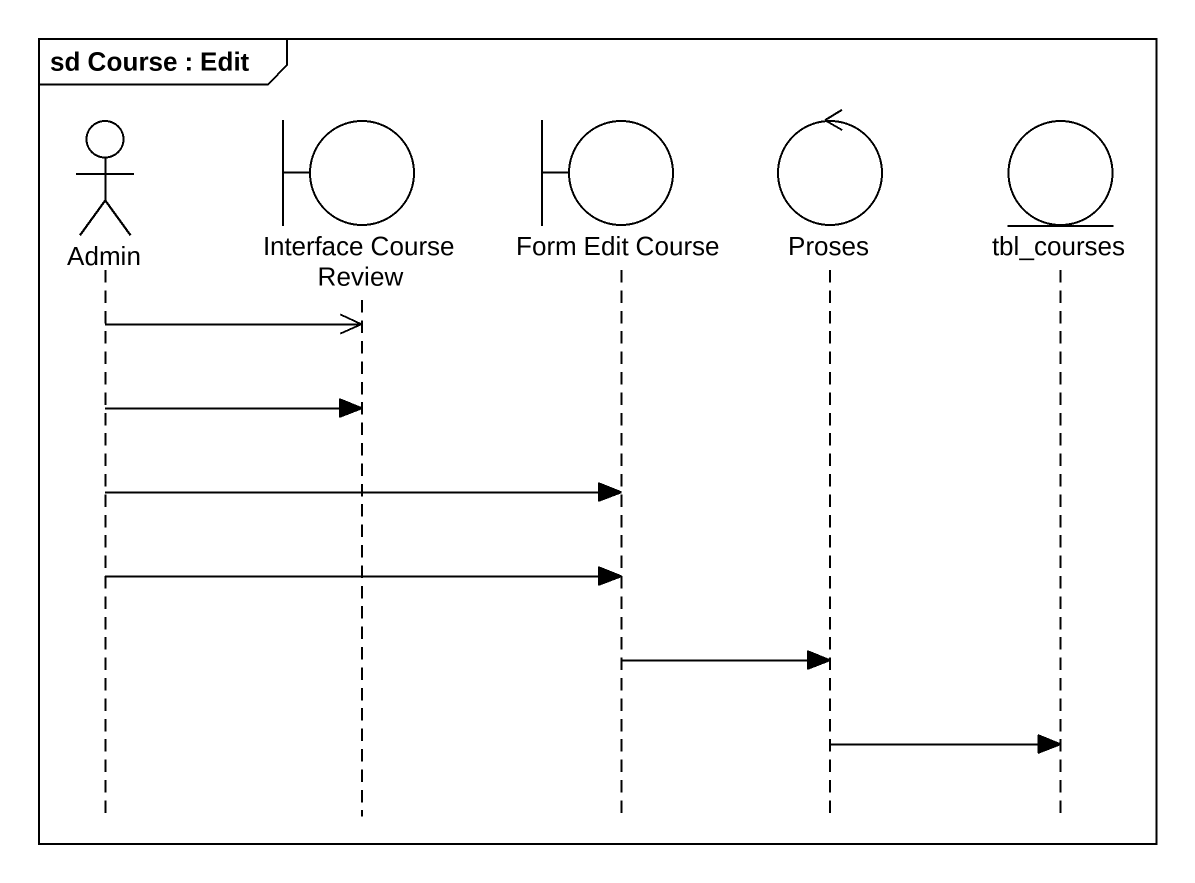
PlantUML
@startuml
mainframe sd Course : Edit
hide footbox
actor Admin
boundary "Interface Course Review" as Interface_Course_Review
boundary "Form Edit Course" as Form_Edit_Course
control Proses
entity tbl_courses

Admin ->> Interface_Course_Review
Admin -> Interface_Course_Review
Admin -> Form_Edit_Course
Admin -> Form_Edit_Course
Form_Edit_Course -> Proses
Proses -> tbl_courses
@enduml
